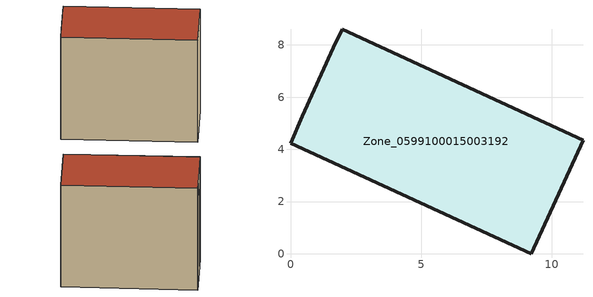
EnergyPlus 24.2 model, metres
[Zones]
Zone_0599100015003192
 floor ground (C_G): 0.45,5.28 1.64,7.89 1.99,8.6 11.2,4.34 9.22,0 0,4.24 z0.92
 wall outside (C_F): 1.64,7.89 0.45,5.28 0,4.24 9.22,0 11.2,4.34 1.99,8.6 1.64,7.89 z0.92:9.53
 roof outside (C_R): 9.22,0 11.2,4.34 1.99,8.6 1.64,7.89 0.45,5.28 0,4.24 z9.53
[BUILDING]
Pand.0599100015003192: North Axis=0; Terrain=City; Loads Convergence Tolerance Value=0.04; Temperature Convergence Tolerance Value=0.4; Solar Distribution=FullExterior; Maximum Number of Warmup Days=25; Minimum Number of Warmup Days=1
[Site:Location]
Rotterdam.The.Hague.AP_ZH_NLD Design_Conditions: Latitude=51.96; Longitude=4.45; Time Zone=1; Elevation=-4.5
[SITE:GROUNDTEMPERATURE:BUILDINGSURFACE]
18, 18, 18, 18, 18, 18, 18, 18, 18, 18, 18, 18
[MATERIAL] Thermal Absorptance=0.9; Solar Absorptance=0.7; Visible Absorptance=0.7
Name | Roughness | Thickness | Conductivity | Density | Specific Heat
G.TI.1965-1974 | MediumSmooth | 0.15 | 0.882353 | 540 | 1210
F.TI.1965-1974 | Rough | 0.3 | 0.697674 | 1920 | 840
R.TI.1965-1974 | MediumRough | 0.2 | 0.232558 | 1500 | 1000
[CONSTRUCTION]
C_G: G.TI.1965-1974
C_F: F.TI.1965-1974
C_R: R.TI.1965-1974
[ZONE]
Zone_0599100015003192: Type=1; Multiplier=1; Ceiling Height=Autocalculate; Volume=Autocalculate; Floor Area=autocalculate; Part of Total Floor Area=Yes
[ZONEINFILTRATION:DESIGNFLOWRATE]
Infil_Zone_0599100015003192: Zone or ZoneList or Space or SpaceList=Zone_0599100015003192; Schedule=AlwaysOn; Design Flow Rate Calculation Method=Flow/Area; Flow Rate per Floor Area=0.003; Constant Term Coefficient=1; Temperature Term Coefficient=0; Velocity Term Coefficient=0; Velocity Squared Term Coefficient=0
[HVACTEMPLATE:ZONE:IDEALLOADSAIRSYSTEM]
Zone_0599100015003192: Maximum Heating Supply Air Temperature=50; Minimum Cooling Supply Air Temperature=13; Maximum Heating Supply Air Humidity Ratio=0.0156; Minimum Cooling Supply Air Humidity Ratio=0.0077; Heating Limit=NoLimit; Cooling Limit=NoLimit; Dehumidification Control Type=ConstantSensibleHeatRatio; Cooling Sensible Heat Ratio=0.7; Dehumidification Setpoint=60; Humidification Control Type=None; Humidification Setpoint=30; Outdoor Air Method=None; Outdoor Air Flow Rate per Person=0.00944; Outdoor Air Flow Rate per Zone Floor Area=0; Outdoor Air Flow Rate per Zone=0; Demand Controlled Ventilation Type=None; Outdoor Air Economizer Type=NoEconomizer; Heat Recovery Type=None; Sensible Heat Recovery Effectiveness=0.7; Latent Heat Recovery Effectiveness=0.65
[ZONECONTROL:THERMOSTAT]
ThermostatControl_Zone_0599100015003192: Zone or ZoneList=Zone_0599100015003192; Control Type Schedule=DualSetpointControlType; Control 1=Thermostat_Zone_0599100015003192; Temperature Difference Between Cutout And Setpoint=0
[THERMOSTATSETPOINT:DUALSETPOINT]
Thermostat_Zone_0599100015003192: Heating Setpoint Temperature Schedule=HeatingSetpoint_Zone_0599100015003192; Cooling Setpoint Temperature Schedule=CoolingSetpoint_Zone_0599100015003192
[SCHEDULE:COMPACT]
HeatingSetpoint_Zone_0599100015003192: Through: 12/31, For: AllDays, Until: 24:00, 21
CoolingSetpoint_Zone_0599100015003192: Through: 12/31, For: AllDays, Until: 24:00, 24
DualSetpointControlType: Through: 12/31, For: AllDays, Until: 24:00, 4
AlwaysOn: Through: 12/31, For: AllDays, Until: 24:00, 1
